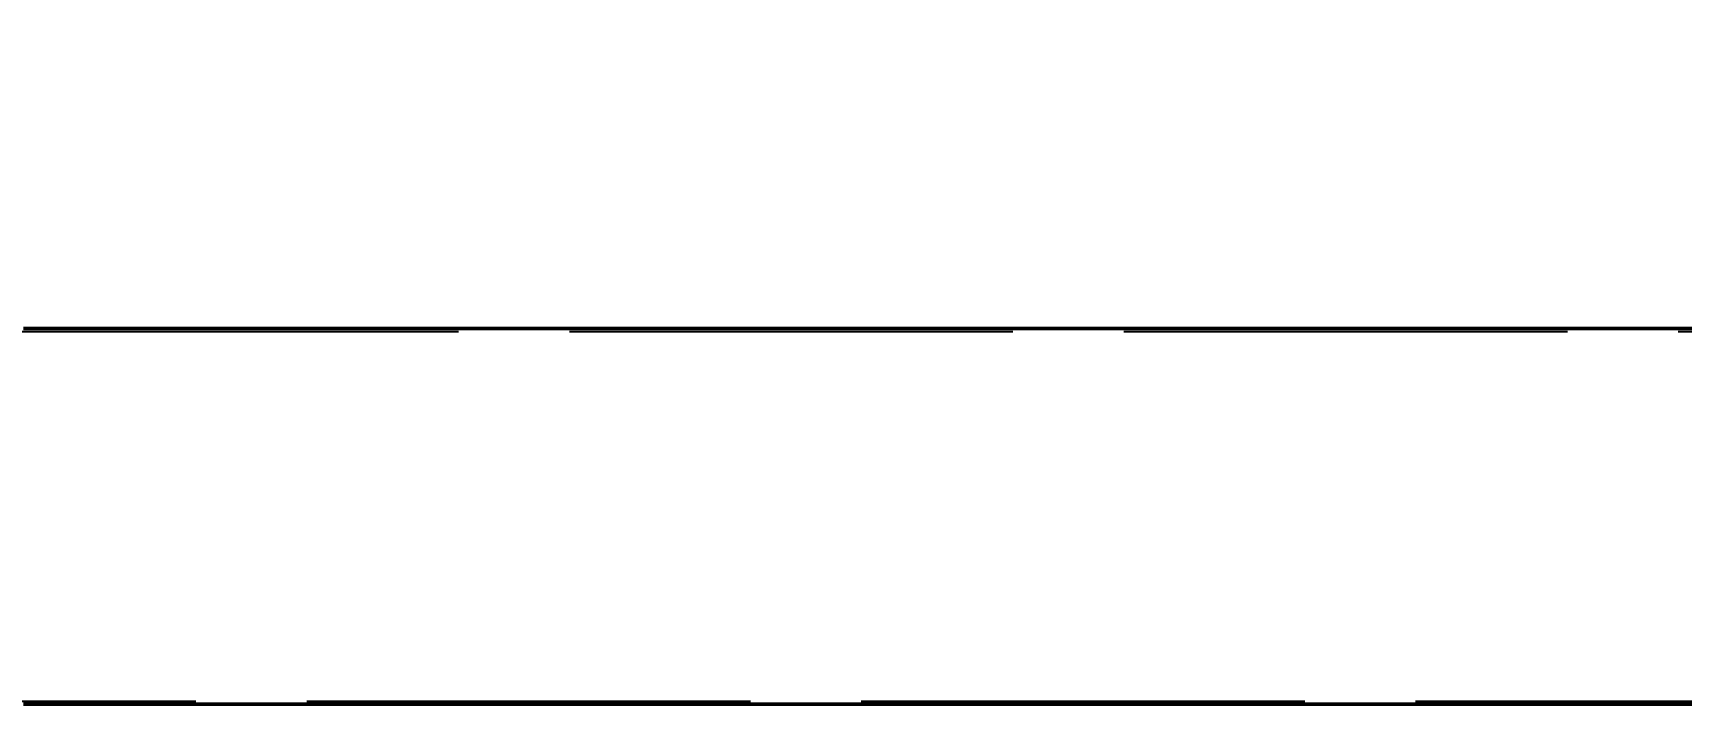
# Model space of a CAD drawing. Header units: millimetres. Extents: x 0 to 420, y 0 to 297.
# Drawn here: x 75.15 to 86.3, y 110.73 to 115.27 of the extents above; entities that cross this region are included whole.
import ezdxf

# ---------------------------------------------------------------- set-up
doc = ezdxf.new("R2010")
doc.units = ezdxf.units.MM
doc.linetypes.add('ISO02-TRAZOS', pattern=[3.75, 3, -0.75])
for name, color, linetype, lineweight in [('01-VISIBLE', 7, 'CONTINUOUS', 50), ('02-OCULTA', 4, 'ISO02-TRAZOS', 25), ('04-COTA', 3, 'CONTINUOUS', 25)]:
    doc.layers.add(name, color=color, linetype=linetype, lineweight=lineweight)
doc.styles.add('ISO3098', font='isocpeur.ttf')
doc.dimstyles.new('FLAMA-ISO', dxfattribs={"dimtxt": 3.5, "dimasz": 3, "dimexe": 2, "dimexo": 1, "dimgap": 1, "dimtad": 1, "dimdec": 1, "dimtxsty": 'ISO3098', "dimcen": 2.5, "dimclrd": 3, "dimclre": 3, "dimclrt": 3, "dimazin": 3, "dimtfac": 1, "dimtmove": 0, "dimatfit": 3, "dimlwd": 25, "dimlwe": 25})

msp = doc.modelspace()

# ---------------------------------------------------------------- linework, layer by layer
at = {"layer": '01-VISIBLE'}
for points in [[(86.369, 113.27), (86.293, 113.27), (86.216, 113.27), (86.14, 113.27), (86.064, 113.27), (85.987, 113.27), (85.911, 113.27), (85.835, 113.27), (85.759, 113.27), (85.683, 113.27), (85.606, 113.27), (85.53, 113.27), (85.454, 113.27), (85.377, 113.27), (85.301, 113.27), (85.225, 113.27), (85.149, 113.27), (85.073, 113.27), (84.996, 113.27), (84.92, 113.27), (84.844, 113.27), (84.767, 113.27), (84.691, 113.27), (84.615, 113.27), (84.539, 113.27), (84.462, 113.27), (84.386, 113.27), (84.31, 113.27), (84.234, 113.27), (84.157, 113.27), (84.081, 113.27), (84.005, 113.27), (83.929, 113.27), (83.852, 113.27), (83.776, 113.27), (83.7, 113.27), (83.624, 113.27), (83.547, 113.27), (83.471, 113.27), (83.395, 113.27), (83.319, 113.27), (83.243, 113.27), (83.166, 113.27), (83.09, 113.27), (83.014, 113.27), (82.938, 113.27), (82.861, 113.27), (82.785, 113.27), (82.709, 113.27), (82.632, 113.27), (82.556, 113.27), (82.48, 113.27), (82.404, 113.27), (82.328, 113.27), (82.251, 113.27), (82.175, 113.27), (82.099, 113.27), (82.022, 113.27), (81.946, 113.27), (81.87, 113.27), (81.794, 113.27), (81.718, 113.27), (81.641, 113.27), (81.565, 113.27), (81.489, 113.27), (81.412, 113.27), (81.336, 113.27), (81.26, 113.27), (81.184, 113.27), (81.108, 113.27), (81.031, 113.27), (80.955, 113.27), (80.879, 113.27), (80.802, 113.27), (80.726, 113.27), (80.65, 113.27), (80.574, 113.27), (80.498, 113.27), (80.421, 113.27), (80.345, 113.27), (80.269, 113.27), (80.192, 113.27), (80.116, 113.27), (80.04, 113.27), (79.964, 113.27), (79.888, 113.27), (79.811, 113.27), (79.735, 113.27), (79.659, 113.27), (79.582, 113.27), (79.506, 113.27), (79.43, 113.27), (79.354, 113.27), (79.278, 113.27), (79.201, 113.27), (79.125, 113.27), (79.049, 113.27), (78.972, 113.27), (78.896, 113.27), (78.82, 113.27), (78.744, 113.27), (78.668, 113.27), (78.591, 113.27), (78.515, 113.27), (78.439, 113.27), (78.362, 113.27), (78.286, 113.27), (78.21, 113.27), (78.134, 113.27), (78.057, 113.27), (77.981, 113.27), (77.905, 113.27), (77.829, 113.27), (77.752, 113.27), (77.676, 113.27), (77.6, 113.27), (77.524, 113.27), (77.448, 113.27), (77.371, 113.27), (77.295, 113.27), (77.219, 113.27), (77.142, 113.27), (77.066, 113.27), (76.99, 113.27), (76.914, 113.27), (76.838, 113.27), (76.761, 113.27), (76.685, 113.27), (76.609, 113.27), (76.532, 113.27), (76.456, 113.27), (76.38, 113.27), (76.304, 113.27), (76.227, 113.27), (76.151, 113.27), (76.075, 113.27), (75.999, 113.27), (75.922, 113.27), (75.846, 113.27), (75.77, 113.27), (75.694, 113.27), (75.618, 113.27), (75.541, 113.27), (75.465, 113.27), (75.389, 113.27), (75.312, 113.27), (75.236, 113.27), (75.16, 113.27), (75.084, 113.27)], [(75.084, 110.73), (75.16, 110.73), (75.236, 110.73), (75.312, 110.73), (75.389, 110.73), (75.465, 110.73), (75.541, 110.73), (75.618, 110.73), (75.694, 110.73), (75.77, 110.73), (75.846, 110.73), (75.922, 110.73), (75.999, 110.73), (76.075, 110.73), (76.151, 110.73), (76.227, 110.73), (76.304, 110.73), (76.38, 110.73), (76.456, 110.73), (76.532, 110.73), (76.609, 110.73), (76.685, 110.73), (76.761, 110.73), (76.838, 110.73), (76.914, 110.73), (76.99, 110.73), (77.066, 110.73), (77.142, 110.73), (77.219, 110.73), (77.295, 110.73), (77.371, 110.73), (77.448, 110.73), (77.524, 110.73), (77.6, 110.73), (77.676, 110.73), (77.752, 110.73), (77.829, 110.73), (77.905, 110.73), (77.981, 110.73), (78.057, 110.73), (78.134, 110.73), (78.21, 110.73), (78.286, 110.73), (78.362, 110.73), (78.439, 110.73), (78.515, 110.73), (78.591, 110.73), (78.668, 110.73), (78.744, 110.73), (78.82, 110.73), (78.896, 110.73), (78.972, 110.73), (79.049, 110.73), (79.125, 110.73), (79.201, 110.73), (79.278, 110.73), (79.354, 110.73), (79.43, 110.73), (79.506, 110.73), (79.582, 110.73), (79.659, 110.73), (79.735, 110.73), (79.811, 110.73), (79.888, 110.73), (79.964, 110.73), (80.04, 110.73), (80.116, 110.73), (80.192, 110.73), (80.269, 110.73), (80.345, 110.73), (80.421, 110.73), (80.498, 110.73), (80.574, 110.73), (80.65, 110.73), (80.726, 110.73), (80.802, 110.73), (80.879, 110.73), (80.955, 110.73), (81.031, 110.73), (81.108, 110.73), (81.184, 110.73), (81.26, 110.73), (81.336, 110.73), (81.412, 110.73), (81.489, 110.73), (81.565, 110.73), (81.641, 110.73), (81.718, 110.73), (81.794, 110.73), (81.87, 110.73), (81.946, 110.73), (82.022, 110.73), (82.099, 110.73), (82.175, 110.73), (82.251, 110.73), (82.328, 110.73), (82.404, 110.73), (82.48, 110.73), (82.556, 110.73), (82.632, 110.73), (82.709, 110.73), (82.785, 110.73), (82.861, 110.73), (82.938, 110.73), (83.014, 110.73), (83.09, 110.73), (83.166, 110.73), (83.243, 110.73), (83.319, 110.73), (83.395, 110.73), (83.471, 110.73), (83.547, 110.73), (83.624, 110.73), (83.7, 110.73), (83.776, 110.73), (83.852, 110.73), (83.929, 110.73), (84.005, 110.73), (84.081, 110.73), (84.157, 110.73), (84.234, 110.73), (84.31, 110.73), (84.386, 110.73), (84.462, 110.73), (84.539, 110.73), (84.615, 110.73), (84.691, 110.73), (84.767, 110.73), (84.844, 110.73), (84.92, 110.73), (84.996, 110.73), (85.073, 110.73), (85.149, 110.73), (85.225, 110.73), (85.301, 110.73), (85.377, 110.73), (85.454, 110.73), (85.53, 110.73), (85.606, 110.73), (85.683, 110.73), (85.759, 110.73), (85.835, 110.73), (85.911, 110.73), (85.987, 110.73), (86.064, 110.73), (86.14, 110.73), (86.216, 110.73), (86.293, 110.73), (86.369, 110.73)]]:
    msp.add_lwpolyline(points, dxfattribs=at)
at = {"layer": '02-OCULTA'}
for p, q in [((71.276, 113.25), (102.224, 113.25)), ((69.5, 110.75), (106, 110.75))]:
    msp.add_line(p, q, dxfattribs=at)

# ---------------------------------------------------------------- dimensions: what is measured, and where the dimension line sits
at = {"layer": '04-COTA'}
msp.add_linear_dim(base=(69.5, 137), p1=(69.5, 112), p2=(104, 112), dimstyle='FLAMA-ISO', override={"dimlfac": 10}, dxfattribs=at).render()

doc.saveas('drawing.dxf')
